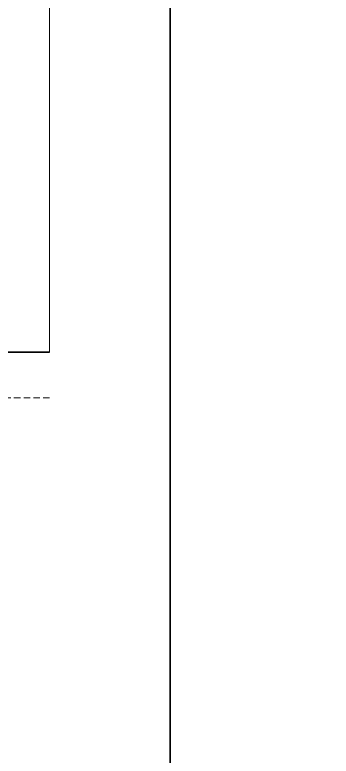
# Model space of a CAD drawing. Header units: millimetres. Extents: x -6165 to 15297, y -629 to 15029.
# Drawn here: x 10164 to 10474, y 9341 to 10068 of the extents above; entities that cross this region are included whole.
import ezdxf

# ---------------------------------------------------------------- set-up
doc = ezdxf.new("R2010")
doc.units = ezdxf.units.MM
doc.linetypes.add('ČÁRKOVANÁ2', pattern=[9.525, 6.35, -3.175])
for name, color, linetype, lineweight in [('3', 7, 'ČÁRKOVANÁ2', 0), ('door', 36, 'Continuous', 0), ('section', 5, 'Continuous', 35)]:
    doc.layers.add(name, color=color, linetype=linetype, lineweight=lineweight)

msp = doc.modelspace()

# ---------------------------------------------------------------- linework, layer by layer
at = {"color": 250, "lineweight": 30}
for points in [[(8515.988, 10800), (10315.988, 10800), (10315.988, 8800), (8515.988, 8800)], [(10315.988, 10800), (13315.988, 10800), (13315.988, 7800), (10315.988, 7800)]]:
    msp.add_lwpolyline(points, close=True, dxfattribs=at)
at = {"layer": '3', "color": 0}
msp.add_line((10197.81, 9692.153), (8850.552, 9692.153), dxfattribs=at)
at = {"layer": 'door', "color": 0}
msp.add_line((10197.81, 10395.722), (10197.81, 9737.062), dxfattribs=at)
at = {"layer": 'section', "color": 0, "linetype": 'Continuous'}
msp.add_line((9172.397, 9737.062), (10197.81, 9737.062), dxfattribs=at)

doc.saveas('drawing.dxf')
